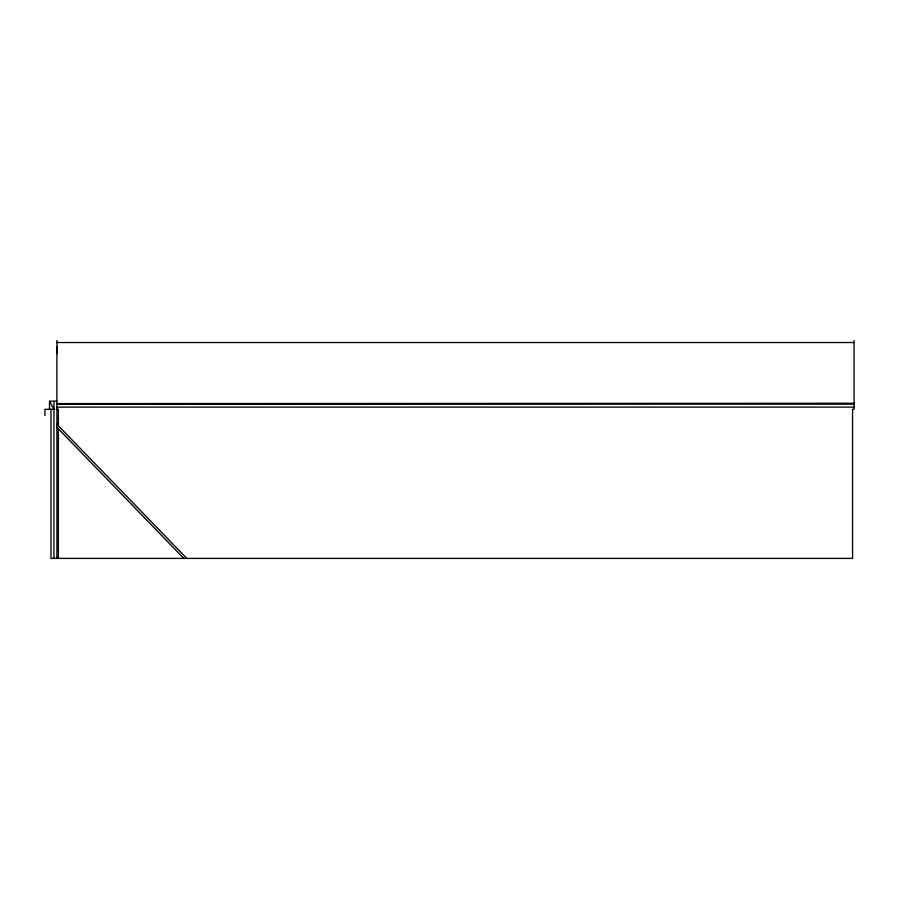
<?xml version="1.0" encoding="UTF-8"?>
<svg xmlns="http://www.w3.org/2000/svg" width="899" height="899" viewBox="0 0 899 899"><rect width="100%" height="100%" fill="white"/><g stroke="black" fill="none" stroke-linecap="round" stroke-linejoin="round"><path stroke-width="1.35" d="M56.907 342.53L854.05 342.53M49.524 409.326L49.524 401.212L56.907 401.212M854.05 403.258L56.907 403.584M56.907 404.168L854.05 404.168M56.907 407.112L854.05 407.112M54.693 409.326L44.95 409.326L44.95 415.563M56.907 409.326L58.379 409.326L58.379 426.047M56.884 424.249L186.79 558.403M56.907 427.317L183.834 558.403M49.524 401.212L53.951 409.326M56.907 346.677L57.075 353.599M854.05 340.597L854.05 409.326L852.578 409.326L852.578 558.403L50.996 558.403L50.996 409.326M58.379 428.834L58.379 558.403M56.907 340.597L56.907 558.403M53.951 401.212L53.951 558.403"/></g></svg>
